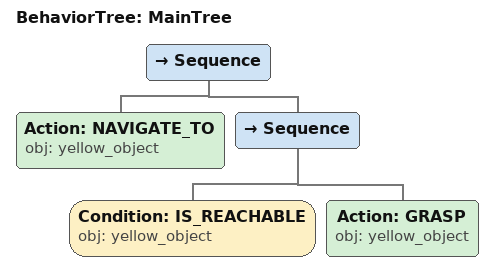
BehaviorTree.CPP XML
<root main_tree_to_execute="MainTree">
  <BehaviorTree ID="MainTree">
    <Sequence>
      <!-- Navigate to yellow_object -->
      <Action ID="NAVIGATE_TO" obj="yellow_object" />
      <Sequence>
        <!-- Check yellow_object is reachable before GRASP -->
        <Condition ID="IS_REACHABLE" obj="yellow_object" />
        <!-- Grasp yellow_object -->
        <Action ID="GRASP" obj="yellow_object" />
      </Sequence>
    </Sequence>
  </BehaviorTree>
</root>
